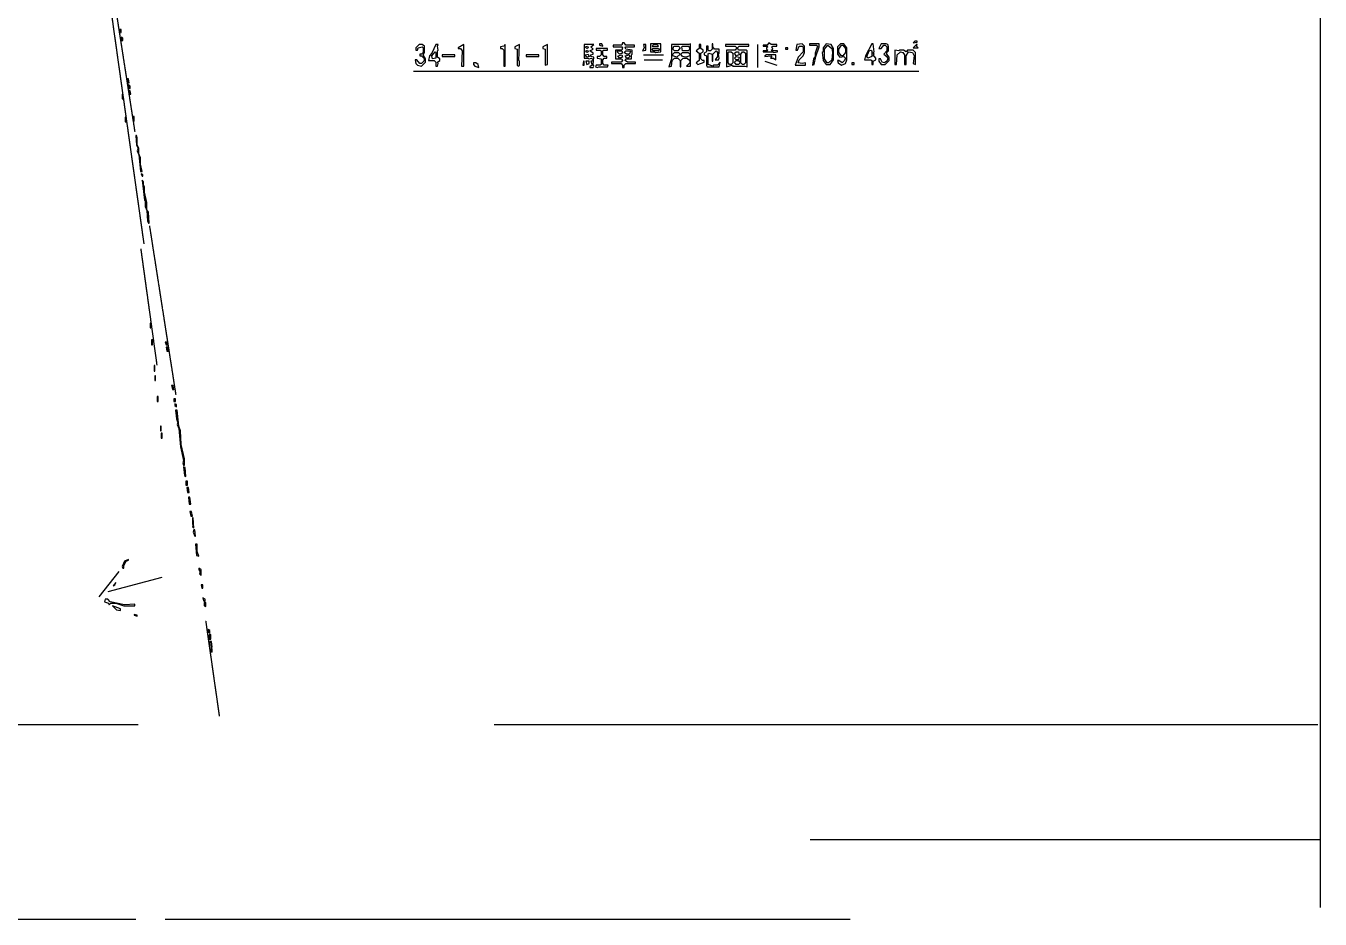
# Model space of a CAD drawing. Extents: x 11321 to 163025, y 6049 to 115321.
# Drawn here: x 107597 to 162877, y 6049 to 44203 of the extents above; entities that cross this region are included whole.
import ezdxf

# ---------------------------------------------------------------- set-up
doc = ezdxf.new("R2010")
doc.units = 0
doc.linetypes.add('DASHED', pattern=[1.524, 1.27, -0.254])
for name, color, linetype in [('DASHED_LINE', 3, 'DASHED'), ('SOLID_LINE', 7, 'Continuous'), ('TEXT_OUTLINE', 5, 'Continuous')]:
    doc.layers.add(name, color=color, linetype=linetype)

msp = doc.modelspace()

# ---------------------------------------------------------------- linework, layer by layer
at = {"layer": 'DASHED_LINE', "linetype": 'DASHED'}
for p, q in [((109961.1, 53850.3), (112634.5, 34893.4)), ((110851.1, 48642.2), (112247.1, 39684.6)), ((112873.1, 35668.1), (113998, 28449.8)), ((112502.7, 34675.1), (113189.9, 29711.6)), ((115275.4, 18776.9), (115855.1, 14719.1))]:
    msp.add_line(p, q, dxfattribs=at)
at = {"layer": 'SOLID_LINE'}
for p, q in [((162877.3, 57524.2), (162877.3, 6546.9)), ((138849.2, 43407.4), (138849.2, 42418.6)), ((133973.2, 42964.2), (134825.6, 42964.2)), ((134007.2, 42759.6), (134791.5, 42759.6)), ((139156.1, 42691.4), (139667.6, 42520.9)), ((124152.8, 42269.4), (145737.1, 42269.4)), ((111570.4, 20902.4), (110717.9, 19811.2)), ((113409.3, 20638.8), (111090.6, 20025)), ((41566.1, 14366.1), (112388.8, 14366.1)), ((127596.7, 14366.1), (162786.4, 14366.1)), ((141099.7, 9445.3), (162854.6, 9445.3)), ((53432.4, 6049.4), (112286.5, 6049.4)), ((113548.1, 6049.4), (142804.7, 6049.4))]:
    msp.add_line(p, q, dxfattribs=at)
at = {"layer": 'TEXT_OUTLINE'}
for points in [[(111604.5, 44055.3), (111638.6, 43918.9), (111672.7, 43918.9), (111672.7, 44055.3)], [(111672.7, 43714.3), (111672.7, 43577.9), (111740.9, 43577.9), (111740.9, 43680.2)], [(124391.5, 43407.4), (124255.1, 43271), (124255.1, 43168.7), (124323.3, 43168.7), (124357.4, 43271), (124527.9, 43305.1), (124562, 43271), (124562, 43066.5), (124493.8, 42998.3), (124425.6, 42998.3), (124425.6, 42930.1), (124493.8, 42930.1), (124630.2, 42793.7), (124596.1, 42691.4), (124493.8, 42589.1), (124425.6, 42589.1), (124289.2, 42759.6), (124221, 42759.6), (124255.1, 42589.1), (124323.3, 42520.9), (124493.8, 42486.8), (124664.3, 42657.3), (124664.3, 42793.7), (124562, 42964.2), (124630.2, 43066.5), (124630.2, 43339.2), (124527.9, 43407.4)], [(125107.5, 43407.4), (124937, 43032.4), (124834.7, 42930.1), (124800.6, 42725.5), (125039.3, 42725.5), (125107.5, 42657.3), (125107.5, 42486.8), (125175.7, 42486.8), (125209.8, 42589.1), (125175.7, 42657.3), (125278, 42725.5), (125278, 42793.7), (125175.7, 42861.9), (125175.7, 43134.6), (125209.8, 43168.7), (125175.7, 43339.2), (125209.8, 43407.4)], [(126301, 43407.4), (126062.3, 43271), (126062.3, 43236.9), (126164.6, 43236.9), (126232.8, 43134.6), (126198.7, 42486.8), (126301, 42486.8)], [(128074.1, 43407.4), (128005.9, 43339.2), (127869.5, 43305.1), (127869.5, 43236.9), (127937.7, 43236.9), (128005.9, 43168.7), (128005.9, 42486.8), (128074.1, 42486.8)], [(128687.9, 43407.4), (128483.3, 43305.1), (128483.3, 43236.9), (128585.6, 43202.8), (128585.6, 42520.9), (128619.7, 42486.8), (128687.9, 42520.9), (128687.9, 42691.4), (128653.8, 42725.5)], [(129881.3, 43407.4), (129676.7, 43305.1), (129676.7, 43236.9), (129779, 43202.8), (129779, 42520.9), (129881.3, 42555)], [(131449.9, 43407.4), (131449.9, 42827.8), (131620.4, 42827.8), (131654.5, 42793.7), (131756.7, 42827.8), (131824.9, 42759.6), (131790.8, 42691.4), (131722.6, 42691.4), (131790.8, 42520.9), (131688.5, 42452.7), (131688.5, 42418.6), (131824.9, 42418.6), (131859, 42486.8), (131824.9, 42555), (131859, 42861.9), (131722.6, 42896), (131722.6, 42964.2), (131824.9, 42998.3), (131824.9, 43032.4), (131688.5, 43134.6), (131824.9, 43202.8), (131722.6, 43305.1), (131859, 43407.4)], [(131484, 43305.1), (131586.3, 43339.2), (131620.4, 43271), (131552.2, 43236.9)], [(131518.1, 43134.6), (131586.3, 43168.7), (131620.4, 43100.6), (131552.2, 43066.5)], [(131961.3, 43236.9), (131961.3, 43168.7), (132131.8, 43168.7), (132165.9, 43134.6), (132165.9, 42964.2), (132097.7, 42896), (131995.4, 42896), (131995.4, 42827.8), (132165.9, 42793.7), (132165.9, 42555), (132131.8, 42520.9), (131961.3, 42520.9), (131927.2, 42452.7), (131995.4, 42418.6), (132063.6, 42452.7), (132438.7, 42452.7), (132472.8, 42520.9), (132302.3, 42520.9), (132234.1, 42589.1), (132234.1, 42759.6), (132302.3, 42827.8), (132404.6, 42827.8), (132404.6, 42896), (132302.3, 42896), (132234.1, 42964.2), (132234.1, 43134.6), (132268.2, 43168.7), (132438.7, 43168.7), (132438.7, 43236.9)], [(132097.7, 43441.5), (132097.7, 43373.3), (132234.1, 43339.2), (132200, 43441.5)], [(132677.4, 43373.3), (132677.4, 43305.1), (133052.5, 43305.1), (133086.6, 43271), (133052.5, 43168.7), (132779.7, 43168.7), (132779.7, 42793.7), (133052.5, 42793.7), (133086.6, 42725.5), (133018.4, 42657.3), (132609.2, 42657.3), (132609.2, 42589.1), (133018.4, 42589.1), (133086.6, 42520.9), (133086.6, 42418.6), (133154.8, 42418.6), (133154.8, 42520.9), (133223, 42589.1), (133632.2, 42589.1), (133632.2, 42657.3), (133291.2, 42657.3), (133188.9, 42725.5), (133223, 42793.7), (133461.7, 42793.7), (133461.7, 42964.2), (133495.8, 42998.3), (133495.8, 43168.7), (133223, 43202.8), (133188.9, 43271), (133223, 43305.1), (133598.1, 43305.1), (133598.1, 43373.3), (133223, 43373.3), (133154.8, 43475.6), (133086.6, 43475.6), (133052.5, 43373.3)], [(132847.9, 43100.6), (132882, 43134.6), (133052.5, 43134.6), (133086.6, 43032.4), (132950.2, 42998.3)], [(133154.8, 43066.5), (133223, 43134.6), (133393.5, 43134.6), (133427.6, 43100.6), (133359.4, 42998.3), (133257.1, 42998.3)], [(134075.4, 43407.4), (133973.2, 43407.4), (134007.2, 43271), (133939.1, 43134.6), (134075.4, 43168.7)], [(134280, 43441.5), (134280, 43100.6), (134450.5, 43100.6), (134484.6, 43066.5), (134723.3, 43100.6), (134723.3, 43441.5)], [(134348.2, 43339.2), (134416.4, 43407.4), (134552.8, 43407.4), (134621, 43339.2), (134586.9, 43305.1), (134382.3, 43305.1)], [(134348.2, 43202.8), (134382.3, 43236.9), (134621, 43236.9), (134655.1, 43168.7), (134621, 43134.6), (134382.3, 43134.6)], [(135985, 43441.5), (135916.8, 43407.4), (135166.6, 43407.4), (135166.6, 42793.7), (135064.3, 42452.7), (135166.6, 42486.8), (135200.7, 42725.5), (135303, 42827.8), (135439.4, 42827.8), (135541.7, 42725.5), (135541.7, 42452.7), (135575.8, 42452.7), (135575.8, 42725.5), (135678.1, 42827.8), (135848.6, 42827.8), (135950.9, 42725.5), (135950.9, 42623.2), (135814.5, 42486.8), (135985, 42486.8)], [(135234.8, 43202.8), (135268.9, 43339.2), (135473.5, 43339.2), (135541.7, 43271), (135439.4, 43134.6), (135303, 43134.6)], [(135609.9, 43305.1), (135644, 43339.2), (135916.8, 43339.2), (135950.9, 43202.8), (135882.7, 43134.6), (135644, 43134.6)], [(136428.2, 43407.4), (136360, 43407.4), (136360, 43236.9), (136223.7, 43134.6), (136360, 43032.4), (136360, 42725.5), (136223.7, 42623.2), (136291.9, 42555), (136564.6, 42657.3), (136564.6, 42725.5), (136496.4, 42725.5), (136428.2, 42793.7), (136428.2, 43032.4), (136530.5, 43100.6), (136530.5, 43168.7), (136428.2, 43236.9)], [(136666.9, 43339.2), (136666.9, 43100.6), (136564.6, 43032.4), (136564.6, 42964.2), (136666.9, 42930.1), (136666.9, 42520.9), (136701, 42452.7), (137212.5, 42452.7), (137246.6, 42657.3), (137144.3, 42520.9), (136973.8, 42520.9), (136939.7, 42486.8), (136735.1, 42555), (136735.1, 42998.3), (136769.2, 43032.4), (136905.6, 42998.3), (136905.6, 42691.4), (136939.7, 42691.4), (136939.7, 42998.3), (137076.1, 43134.6), (137144.3, 43066.5), (137144.3, 42896), (137042, 42759.6), (137178.4, 42759.6), (137212.5, 42827.8), (137178.4, 42998.3), (137212.5, 43032.4), (137212.5, 43202.8), (137007.9, 43202.8), (136939.7, 43305.1), (136939.7, 43441.5), (136905.6, 43441.5), (136905.6, 43202.8), (136837.4, 43134.6), (136769.2, 43134.6), (136735.1, 43168.7), (136735.1, 43339.2)], [(137485.3, 43407.4), (137485.3, 43339.2), (137894.5, 43339.2), (137962.7, 43271), (137894.5, 43168.7), (137519.4, 43168.7), (137519.4, 42452.7), (137758.1, 42520.9), (137792.2, 42486.8), (138303.7, 42486.8), (138406, 42452.7), (138406, 43134.6), (138371.9, 43168.7), (138030.9, 43168.7), (137996.8, 43271), (138065, 43339.2), (138474.2, 43339.2), (138474.2, 43407.4)], [(139087.9, 43373.3), (139087.9, 43339.2), (139258.4, 43339.2), (139292.5, 43305.1), (139224.3, 43271), (139224.3, 43202.8), (139292.5, 43168.7), (139258.4, 43134.6), (139087.9, 43134.6), (139087.9, 43100.6), (139497.1, 43100.6), (139531.2, 43066.5), (139701.7, 43100.6), (139701.7, 43134.6), (139463, 43134.6), (139428.9, 43168.7), (139497.1, 43202.8), (139463, 43305.1), (139497.1, 43339.2), (139667.6, 43339.2), (139667.6, 43407.4), (139428.9, 43407.4), (139326.6, 43475.6), (139258.4, 43373.3)], [(140042.7, 43271), (140042.7, 43202.8), (140145, 43202.8), (140145, 43271)], [(140520.1, 43407.4), (140486, 43168.7), (140554.2, 43168.7), (140622.4, 43339.2), (140758.8, 43339.2), (140792.9, 43305.1), (140792.9, 43100.6), (140588.3, 42861.9), (140451.9, 42520.9), (140895.2, 42520.9), (140895.2, 42623.2), (140758.8, 42589.1), (140588.3, 42623.2), (140622.4, 42759.6), (140792.9, 42930.1), (140861.1, 43066.5), (140861.1, 43339.2), (140758.8, 43441.5)], [(141474.8, 43441.5), (141065.6, 43441.5), (141065.6, 43373.3), (141372.5, 43373.3), (141406.6, 43339.2), (141304.3, 43032.4), (141304.3, 42896), (141236.1, 42793.7), (141202, 42520.9), (141270.2, 42555), (141338.4, 42896), (141474.8, 43305.1)], [(141781.7, 43441.5), (141645.3, 43271), (141645.3, 43100.6), (141611.2, 43066.5), (141645.3, 42725.5), (141781.7, 42555), (141952.2, 42555), (142088.6, 42759.6), (142088.6, 43236.9), (141986.3, 43407.4)], [(141849.9, 43373.3), (142020.4, 43236.9), (142054.5, 43066.5), (142020.4, 42759.6), (141884, 42623.2), (141815.8, 42623.2), (141713.5, 42793.7), (141713.5, 43202.8)], [(142531.9, 43441.5), (142395.5, 43441.5), (142259.1, 43305.1), (142259.1, 42998.3), (142361.4, 42861.9), (142531.9, 42896), (142600.1, 42827.8), (142566, 42725.5), (142463.7, 42623.2), (142327.3, 42725.5), (142259.1, 42725.5), (142293.2, 42623.2), (142429.6, 42520.9), (142600.1, 42589.1), (142668.3, 42759.6), (142668.3, 43271)], [(142429.6, 43373.3), (142497.8, 43373.3), (142600.1, 43236.9), (142600.1, 43066.5), (142497.8, 42930.1), (142429.6, 42930.1), (142327.3, 43066.5), (142327.3, 43202.8)], [(143725.3, 43441.5), (143452.5, 42930.1), (143418.4, 42759.6), (143691.2, 42759.6), (143725.3, 42725.5), (143725.3, 42555), (143793.5, 42555), (143793.5, 42691.4), (143895.8, 42759.6), (143895.8, 42827.8), (143793.5, 42964.2), (143827.6, 42998.3), (143793.5, 43066.5), (143827.6, 43100.6), (143793.5, 43441.5)], [(143691.2, 43168.7), (143725.3, 43134.6), (143725.3, 42896), (143554.8, 42827.8), (143520.7, 42896), (143623, 43134.6)], [(144134.5, 43441.5), (144032.2, 43236.9), (144134.5, 43236.9), (144236.8, 43373.3), (144305, 43373.3), (144373.2, 43305.1), (144373.2, 43134.6), (144236.8, 42998.3), (144373.2, 42896), (144407.3, 42793.7), (144373.2, 42691.4), (144270.9, 42623.2), (144168.6, 42657.3), (144100.4, 42793.7), (144032.2, 42793.7), (144032.2, 42691.4), (144134.5, 42555), (144305, 42555), (144475.5, 42725.5), (144475.5, 42861.9), (144373.2, 42998.3), (144373.2, 43066.5), (144441.4, 43134.6), (144441.4, 43305.1), (144407.3, 43407.4), (144339.1, 43441.5)], [(144714.2, 43168.7), (144714.2, 42555), (144782.4, 42555), (144816.5, 42964.2), (144952.9, 43100.6), (145055.2, 43066.5), (145123.4, 42964.2), (145123.4, 42555), (145191.6, 42555), (145191.6, 42930.1), (145293.9, 43100.6), (145464.4, 43066.5), (145532.6, 42930.1), (145498.5, 42589.1), (145600.8, 42555), (145600.8, 43066.5), (145498.5, 43168.7), (145259.8, 43168.7), (145191.6, 43100.6), (145089.3, 43168.7), (144918.8, 43168.7), (144884.7, 43134.6)], [(145498.5, 43475.6), (145668.9, 43509.7), (145668.9, 43543.8), (145566.7, 43543.8)], [(145668.9, 43441.5), (145498.5, 43271), (145703, 43271), (145634.9, 43339.2)], [(125073.4, 43100.6), (125107.5, 43066.5), (125107.5, 42827.8), (124971.1, 42793.7), (124937, 42930.1)], [(125380.3, 42964.2), (125380.3, 42896), (125925.9, 42896), (125925.9, 42964.2)], [(126710.2, 42623.2), (126710.2, 42555), (126778.4, 42486.8), (126948.9, 42418.6), (126914.8, 42555), (126812.5, 42623.2)], [(128960.7, 42964.2), (128960.7, 42896), (129506.2, 42896), (129506.2, 42964.2)], [(131449.9, 42691.4), (131415.8, 42691.4), (131381.7, 42520.9), (131449.9, 42520.9)], [(131484, 42964.2), (131620.4, 42998.3), (131654.5, 42896), (131552.2, 42861.9)], [(131518.1, 42691.4), (131552.2, 42555), (131654.5, 42589.1), (131654.5, 42691.4)], [(132882, 42930.1), (133052.5, 42964.2), (133086.6, 42861.9), (132950.2, 42827.8)], [(133188.9, 42930.1), (133359.4, 42964.2), (133393.5, 42896), (133325.3, 42827.8), (133257.1, 42827.8)], [(135234.8, 42930.1), (135234.8, 42998.3), (135303, 43066.5), (135473.5, 43066.5), (135541.7, 42998.3), (135405.3, 42861.9)], [(135575.8, 42998.3), (135644, 43066.5), (135882.7, 43066.5), (135950.9, 42998.3), (135950.9, 42930.1), (135780.4, 42861.9), (135644, 42896)], [(137621.7, 43100.6), (137724, 43100.6), (137792.2, 43032.4), (137792.2, 42623.2), (137724, 42555), (137655.8, 42555), (137587.6, 42623.2), (137587.6, 43066.5)], [(137860.4, 43032.4), (137928.6, 43100.6), (138030.9, 43100.6), (138065, 42964.2), (137928.6, 42930.1)], [(137860.4, 42827.8), (137928.6, 42896), (138065, 42861.9), (138030.9, 42759.6), (137928.6, 42759.6)], [(137860.4, 42657.3), (137928.6, 42725.5), (138030.9, 42725.5), (138099.1, 42623.2), (138030.9, 42555), (137928.6, 42555)], [(138201.4, 43100.6), (138269.6, 43100.6), (138337.8, 43032.4), (138337.8, 42623.2), (138269.6, 42555), (138201.4, 42555), (138133.2, 42623.2), (138133.2, 42998.3)], [(139156.1, 42930.1), (139156.1, 42896), (139428.9, 42930.1), (139463, 42896), (139394.8, 42827.8), (139531.2, 42827.8), (139633.5, 42759.6), (139633.5, 42964.2), (139224.3, 42964.2)], [(142872.9, 42623.2), (142872.9, 42555), (142975.2, 42555), (142975.2, 42623.2)], [(111911.4, 41941.2), (111945.5, 41770.7), (112013.7, 41770.7), (111979.6, 41941.2)], [(111979.6, 41702.5), (111979.6, 41532), (112047.8, 41532), (112047.8, 41634.3)], [(111706.8, 41293.3), (111706.8, 41088.7), (111740.9, 41088.7), (111740.9, 41293.3)], [(112013.7, 41429.7), (112013.7, 41293.3), (112081.9, 41293.3), (112047.8, 41429.7)], [(111843.2, 40304.5), (111843.2, 40099.9), (111877.3, 40099.9), (111877.3, 40304.5)], [(112150.1, 40338.6), (112184.2, 40134), (112218.3, 40134), (112218.3, 40338.6)], [(112286.5, 39520.2), (112320.6, 39111), (112388.8, 38974.6), (112354.7, 38872.3), (112422.9, 38701.8), (112491.1, 37985.8), (112559.3, 37985.8), (112491.1, 38292.7), (112491.1, 38565.4), (112422.9, 38735.9), (112422.9, 38974.6), (112354.7, 39111), (112354.7, 39417.9), (112320.6, 39520.2)], [(112525.2, 37883.5), (112559.3, 37781.2), (112593.4, 37781.2), (112593.4, 37849.4)], [(112559.3, 37610.7), (112661.6, 36758.2), (112695.7, 36724.1), (112695.7, 36485.4), (112763.9, 36314.9), (112798, 35871.7), (112832.1, 35769.4), (112866.2, 35769.4), (112832.1, 36246.7), (112763.9, 36349), (112763.9, 36655.9), (112661.6, 37099.2), (112661.6, 37337.9), (112627.5, 37372), (112627.5, 37542.5)], [(112900.3, 31507), (112900.3, 31302.5), (112934.4, 31302.5), (112934.4, 31507)], [(112968.5, 30791), (112968.5, 30586.4), (113002.6, 30586.4), (113002.6, 30791)], [(113548.1, 30688.7), (113582.2, 30586.4), (113650.4, 30586.4), (113616.3, 30688.7)], [(113582.2, 30484.1), (113616.3, 30313.6), (113684.5, 30313.6), (113650.4, 30484.1)], [(113070.7, 29699.8), (113070.7, 29461.1), (113104.8, 29461.1), (113104.8, 29699.8)], [(113104.8, 29256.5), (113104.8, 29052), (113138.9, 29052), (113138.9, 29256.5)], [(113820.9, 28847.4), (113855, 28676.9), (113923.2, 28676.9), (113889.1, 28847.4)], [(113207.1, 28370), (113207.1, 28165.4), (113241.2, 28165.4), (113241.2, 28370)], [(113923.2, 28267.7), (113923.2, 28165.4), (113991.4, 28165.4), (113991.4, 28267.7)], [(113957.3, 28063.1), (113957.3, 27994.9), (114025.5, 27926.7), (114025.5, 28029)], [(113991.4, 27790.3), (114025.5, 27415.2), (114093.7, 27244.7), (114059.6, 27176.5), (114127.8, 27006), (114196, 26221.8), (114332.4, 25642.1), (114298.3, 25539.8), (114332.4, 25437.5), (114366.5, 25437.5), (114366.5, 25710.3), (114230.1, 26324.1), (114196, 26903.7), (114127.8, 27108.3), (114059.6, 27790.3)], [(113343.5, 27108.3), (113343.5, 26903.7), (113377.6, 26903.7), (113377.6, 27108.3)], [(113377.6, 26801.4), (113377.6, 26596.9), (113411.7, 26596.9), (113411.7, 26801.4)], [(114332.4, 25369.3), (114366.5, 24994.2), (114434.7, 24960.1), (114400.6, 25335.2)], [(114434.7, 24755.5), (114434.7, 24585), (114502.9, 24585), (114502.9, 24755.5)], [(114468.8, 24482.7), (114502.9, 24278.2), (114571.1, 24278.2), (114537, 24482.7)], [(114537, 24073.6), (114571.1, 23766.7), (114639.3, 23766.7), (114605.2, 24073.6)], [(114605.2, 23459.8), (114639.3, 23255.2), (114707.5, 23255.2), (114673.4, 23459.8)], [(114707.5, 23187), (114707.5, 22914.2), (114741.6, 22880.1), (114707.5, 22811.9), (114775.7, 22743.7), (114741.6, 23187)], [(114775.7, 22675.5), (114741.6, 22573.2), (114809.8, 22402.7), (114843.9, 22402.7), (114809.8, 22675.5)], [(114843.9, 22061.8), (114878, 21584.4), (114980.3, 21550.3), (114912.1, 21754.9), (114912.1, 22061.8)], [(111979.6, 21413.9), (111809.1, 21345.7), (111706.8, 21107), (111740.9, 21038.8), (111775, 21038.8), (111775, 21141.1), (111877.3, 21345.7), (111979.6, 21379.8)], [(114980.3, 21038.8), (114980.3, 20970.6), (115048.5, 20902.4), (115014.4, 20800.1), (115082.6, 20731.9), (115082.6, 20970.6)], [(111434, 20425), (111331.7, 20288.6), (111399.9, 20322.7)], [(115082.6, 20322.7), (115116.7, 20186.3), (115150.8, 20186.3), (115150.8, 20322.7)], [(110956.6, 19606.7), (111127.1, 19538.5), (111161.2, 19470.3), (111229.4, 19538.5), (111434, 19538.5), (111775, 19436.2), (112252.4, 19436.2), (112252.4, 19504.4), (111809.1, 19470.3), (111195.3, 19606.7), (111093, 19709), (110990.7, 19709)], [(111297.6, 19436.2), (111468.1, 19265.7), (111638.6, 19231.6), (111638.6, 19299.8)], [(115150.8, 19777.2), (115184.9, 19640.8), (115253.1, 19640.8), (115253.1, 19709)], [(115219, 19572.6), (115219, 19436.2), (115287.2, 19402.1), (115287.2, 19572.6)], [(112218.3, 19061.1), (112218.3, 19027), (112354.7, 18992.9), (112354.7, 19027)], [(115389.4, 18413.2), (115389.4, 18310.9), (115457.6, 18276.8), (115457.6, 18379.1)], [(115423.5, 18208.6), (115423.5, 18004), (115491.7, 18004), (115491.7, 18208.6)], [(115457.6, 17901.7), (115457.6, 17765.3), (115525.8, 17731.2), (115491.7, 17663), (115559.9, 17663), (115525.8, 17901.7)], [(115491.7, 17594.8), (115491.7, 17492.5), (115559.9, 17458.5), (115559.9, 17594.8)]]:
    msp.add_lwpolyline(points, close=True, dxfattribs=at)

doc.saveas('drawing.dxf')
